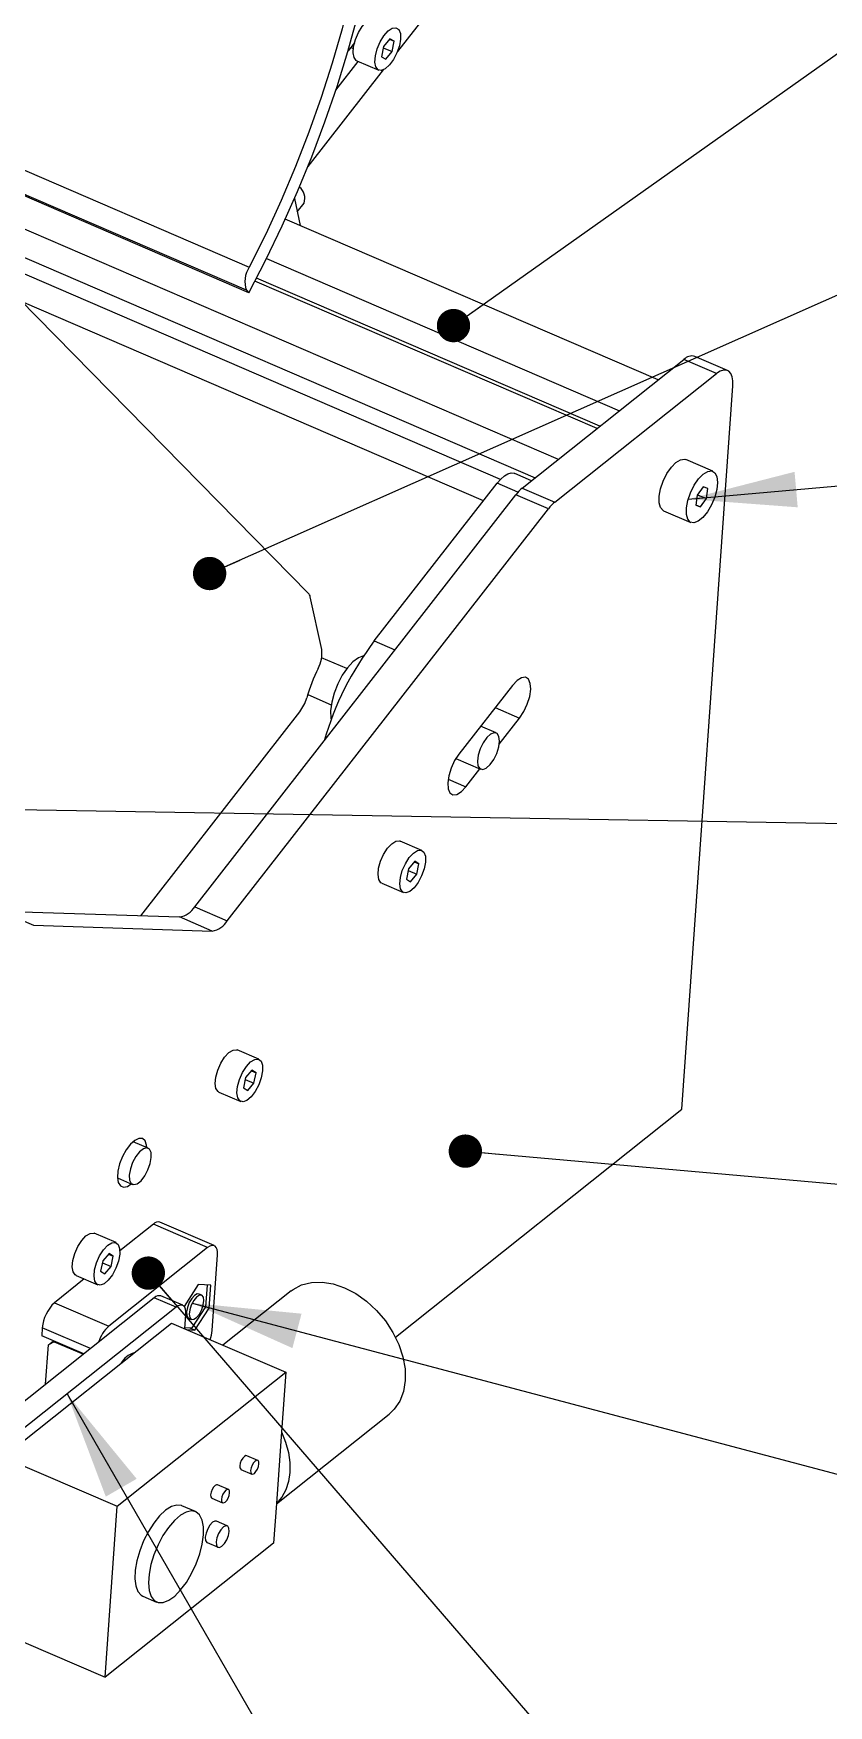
# Model space of a CAD drawing. Header units: millimetres. Extents: x 2 to 418, y 2 to 295.
# Drawn here: x 355.2 to 379.5, y 86.2 to 137.1 of the extents above; entities that cross this region are included whole.
import ezdxf

# ---------------------------------------------------------------- set-up
doc = ezdxf.new("R2010")
doc.units = ezdxf.units.MM
doc.dimstyles.new('SLDDIMSTYLE0', dxfattribs={"dimtxt": 0.18, "dimasz": 1.016, "dimexe": 0, "dimexo": 0.0625, "dimgap": 0, "dimtad": 0, "dimtih": 1, "dimtoh": 1, "dimdec": 0, "dimrnd": 1e-09, "dimzin": 0, "dimdsep": 46, "dimtxsty": 'Standard', "dimblk1": 'DOT', "dimblk2": 'DOT', "dimsah": 1, "dimcen": 0.09, "dimadec": 0, "dimazin": 0, "dimtfac": 1.016, "dimtdec": 0, "dimtofl": 0, "dimtmove": 0, "dimatfit": 3, "dimldrblk": 'DOT', "dimfxl": 1, "dimfrac": 2, "dimtolj": 1, "dimtzin": 0, "dimarcsym": 0})
doc.dimstyles.new('SLDDIMSTYLE1', dxfattribs={"dimtxt": 0.18, "dimasz": 3.302, "dimexe": 0, "dimexo": 0.0625, "dimgap": 0, "dimtad": 0, "dimtih": 1, "dimtoh": 1, "dimdec": 0, "dimrnd": 1e-09, "dimzin": 0, "dimdsep": 46, "dimtxsty": 'Standard', "dimsah": 1, "dimcen": 0.09, "dimadec": 0, "dimazin": 0, "dimtfac": 3.302, "dimtdec": 0, "dimtofl": 0, "dimtmove": 0, "dimatfit": 3, "dimfxl": 1, "dimfrac": 2, "dimtolj": 1, "dimtzin": 0, "dimarcsym": 0})

# ---------------------------------------------------------------- blocks, each defined once
blk = doc.blocks.new('_Dot')
at = {"color": 0, "linetype": 'ByBlock', "lineweight": -2}
blk.add_line((-0.5, 0), (-1, 0), dxfattribs=at)
at = {"color": 0, "linetype": 'ByBlock', "const_width": 0.5}
blk.add_lwpolyline([(-0.25, 0, 1), (0.25, 0, 1)], format="xyb", close=True, dxfattribs=at)

msp = doc.modelspace()

# ---------------------------------------------------------------- linework, layer by layer
at = {"color": 7, "linetype": 'Continuous', "lineweight": 25}
for p, q in [((368.485255, 139.342601), (366.341949, 136.593186)), ((371.243029, 124.165751), (341.806622, 136.860803)), ((365.029584, 136.858427), (364.836351, 136.610551)), ((364.91984, 136.717649), (364.996016, 136.684797)), ((365.91365, 136.741844), (365.855201, 136.432089)), ((365.907654, 136.710067), (366.176306, 136.594205)), ((366.103427, 136.977779), (365.91365, 136.741844)), ((365.986529, 136.35827), (366.176306, 136.594205)), ((366.093166, 136.965024), (366.234755, 136.903961)), ((366.234755, 136.903961), (366.103427, 136.977779)), ((366.176306, 136.594205), (366.234755, 136.903961)), ((364.464761, 135.418016), (365.146875, 136.293026)), ((365.105594, 136.310831), (365.76777, 136.025254)), ((365.855201, 136.432089), (365.986529, 136.35827)), ((342.017961, 135.899035), (370.533269, 123.601226)), ((365.904271, 136.031738), (363.610736, 133.08961)), ((369.47692, 123.551277), (342.140675, 135.340591)), ((353.548427, 133.596058), (361.825632, 130.026344)), ((361.743389, 129.316297), (353.466185, 132.886011)), ((361.809247, 129.243067), (353.532042, 132.81278)), ((363.199959, 132.110242), (363.380498, 131.288643)), ((363.288087, 131.709194), (363.49593, 131.975813)), ((374.285491, 126.585643), (362.921854, 131.486444)), ((362.349666, 130.287056), (373.106537, 125.647935)), ((372.421983, 125.103459), (361.998098, 129.598973)), ((372.511255, 125.174464), (362.044764, 129.688353)), ((363.63184, 120.082067), (354.812463, 129.060435)), ((368.961864, 122.902784), (354.906939, 128.964258)), ((361.743389, 129.316297), (361.809247, 129.243067)), ((370.14318, 123.29096), (375.067941, 127.207983)), ((376.061205, 126.779617), (375.067941, 127.207983)), ((376.399173, 126.875972), (375.405909, 127.304337)), ((371.136444, 122.862595), (376.061205, 126.779617)), ((375.004765, 104.361676), (376.561291, 126.401648)), ((375.951218, 123.803551), (375.123497, 124.160523)), ((365.632658, 118.632107), (369.37978, 123.438885)), ((370.42528, 123.515335), (369.912141, 123.736636)), ((375.659705, 123.325344), (375.473408, 123.074237)), ((375.800906, 123.274152), (375.659705, 123.325344)), ((360.161954, 110.535096), (369.948788, 123.089563)), ((370.942052, 122.661198), (369.948788, 123.089563)), ((370.14318, 123.29096), (371.136444, 122.862595)), ((375.473408, 123.074237), (375.42831, 122.771934)), ((375.484313, 123.088937), (375.755809, 122.971849)), ((375.569513, 122.720741), (375.755809, 122.971849)), ((375.755809, 122.971849), (375.800906, 123.274152)), ((361.155218, 110.10673), (370.942052, 122.661198)), ((374.450277, 122.599506), (375.277998, 122.242534)), ((375.42831, 122.771934), (375.569513, 122.720741)), ((375.429671, 122.78105), (375.569513, 122.720741)), ((364.035039, 118.374176), (363.682977, 119.976347)), ((364.797776, 117.790877), (364.030387, 118.121829)), ((369.843177, 117.276885), (368.210208, 115.182125)), ((363.605322, 116.998305), (364.32256, 116.688981)), ((358.519832, 110.260117), (363.362008, 116.47162)), ((369.441085, 115.488443), (370.061335, 116.284094)), ((369.349534, 115.827839), (368.873586, 116.033101)), ((368.119726, 115.051376), (368.874318, 114.725943)), ((368.428364, 114.189333), (368.853632, 114.734864)), ((367.080934, 112.24934), (366.418757, 112.534917)), ((366.676888, 111.690089), (366.612739, 111.37759)), ((366.666018, 111.637136), (366.93056, 111.523047)), ((366.867875, 111.919068), (366.676888, 111.690089)), ((366.850195, 111.897872), (366.99471, 111.835547)), ((366.99471, 111.835547), (366.867875, 111.919068)), ((366.93056, 111.523047), (366.99471, 111.835547)), ((365.86434, 111.249374), (366.526516, 110.963796)), ((366.612739, 111.37759), (366.739575, 111.294069)), ((366.739575, 111.294069), (366.93056, 111.523047)), ((354.255244, 110.399097), (355.248508, 109.970731)), ((354.255244, 110.399097), (359.701922, 110.221594)), ((360.695186, 109.793229), (359.701922, 110.221594)), ((360.161954, 110.535096), (361.155218, 110.10673)), ((355.248508, 109.970731), (360.695186, 109.793229)), ((362.118881, 105.884061), (361.456705, 106.169638)), ((361.905822, 105.553789), (361.714836, 105.32481)), ((361.888143, 105.532593), (362.032658, 105.470268)), ((362.032658, 105.470268), (361.905822, 105.553789)), ((361.714836, 105.32481), (361.650686, 105.01231)), ((361.650686, 105.01231), (361.777522, 104.92879)), ((361.703966, 105.271857), (361.968508, 105.157768)), ((361.777522, 104.92879), (361.968508, 105.157768)), ((361.968508, 105.157768), (362.032658, 105.470268)), ((360.902287, 104.884094), (361.564464, 104.598517)), ((366.277399, 97.420162), (375.004765, 104.361676)), ((358.742184, 103.1753), (358.283498, 103.373118)), ((357.808284, 102.271223), (358.266969, 102.073406)), ((360.75979, 100.206182), (359.104349, 100.920125)), ((357.764293, 100.298032), (357.102117, 100.58361)), ((358.901569, 100.862312), (357.879431, 100.049331)), ((360.557009, 100.148369), (358.901569, 100.862312)), ((357.551235, 99.96776), (357.360249, 99.738781)), ((357.533556, 99.946564), (357.67807, 99.884239)), ((360.557009, 100.148369), (357.543104, 97.75119)), ((357.67807, 99.884239), (357.551235, 99.96776)), ((357.613921, 99.57174), (357.67807, 99.884239)), ((360.694537, 97.620294), (360.857061, 99.921588)), ((357.360249, 99.738781), (357.296099, 99.426282)), ((357.296099, 99.426282), (357.422935, 99.342761)), ((357.349379, 99.685829), (357.613921, 99.57174)), ((357.422935, 99.342761), (357.613921, 99.57174)), ((356.798757, 99.189792), (355.887663, 98.465133)), ((356.5477, 99.298066), (357.209876, 99.012489)), ((360.266596, 99.019816), (359.839071, 98.356145)), ((360.649567, 98.997481), (360.266596, 99.019816)), ((360.50213, 98.341298), (360.548887, 99.003352)), ((360.60064, 98.304683), (360.649567, 98.997481)), ((358.931187, 98.615639), (353.573134, 94.353987)), ((355.887663, 98.465133), (357.543104, 97.75119)), ((359.593363, 98.330062), (358.931187, 98.615639)), ((359.796144, 98.387875), (359.133967, 98.673452)), ((360.087981, 97.698389), (360.50213, 98.341298)), ((360.376073, 98.694317), (360.293302, 98.730014)), ((360.502532, 98.346994), (360.60064, 98.304683)), ((363.096728, 98.827572), (361.018653, 97.174727)), ((359.593363, 98.330062), (354.23531, 94.06841)), ((354.324159, 93.763293), (359.45896, 97.847376)), ((359.45896, 97.847376), (362.935387, 96.348096)), ((359.863035, 97.67311), (359.893415, 98.103281)), ((359.976493, 97.995417), (360.059264, 97.959721)), ((360.168741, 97.634221), (360.60064, 98.304683)), ((355.517959, 97.705645), (355.500545, 97.459078)), ((356.782155, 96.906357), (355.500545, 97.459078)), ((359.865736, 97.711351), (360.087981, 97.698389)), ((359.919503, 97.648757), (360.168741, 97.634221)), ((360.009314, 97.702977), (360.168741, 97.634221)), ((355.619465, 95.981584), (355.70449, 97.185508)), ((355.70449, 97.185508), (355.855808, 97.305863)), ((355.881643, 97.278492), (355.70449, 97.185508)), ((355.894874, 97.289015), (355.881643, 97.278492)), ((355.881643, 97.278492), (356.768925, 96.895833)), ((357.800586, 92.264013), (362.935387, 96.348096)), ((362.935387, 96.348096), (362.806915, 94.528964)), ((362.652394, 92.34101), (366.084654, 95.070938)), ((362.806915, 94.528964), (362.652906, 92.348241)), ((354.324159, 93.763293), (357.800586, 92.264013)), ((362.082033, 93.661372), (361.750945, 93.804161)), ((361.571589, 93.388283), (361.902678, 93.245495)), ((361.189107, 92.776279), (360.858018, 92.919068)), ((357.432586, 87.053224), (357.800586, 92.264013)), ((360.187229, 92.100483), (359.773369, 92.278968)), ((360.682248, 92.511504), (361.013337, 92.368715)), ((362.652906, 92.348241), (362.567387, 91.137308)), ((361.155297, 91.667259), (360.824208, 91.810047)), ((362.567387, 91.137308), (357.432586, 87.053224)), ((360.541981, 91.15564), (360.87307, 91.012851)), ((358.585333, 89.524232), (358.999193, 89.345747)), ((353.956159, 88.552505), (357.432586, 87.053224))]:
    msp.add_line(p, q, dxfattribs=at)
at = {"color": 8, "linetype": 'Continuous', "lineweight": 25}
for p, q in [((370.012519, 123.166003), (369.37978, 123.438885)), ((365.632658, 118.632107), (366.262296, 118.360563)), ((369.318864, 116.6043), (370.061335, 116.284094)), ((367.883404, 114.424357), (368.428364, 114.189333)), ((356.989287, 97.071104), (355.517959, 97.705645))]:
    msp.add_line(p, q, dxfattribs=at)
at = {"color": 7, "linetype": 'Continuous', "lineweight": 25, "flags": 128}
for points in [[(361.809247, 129.243067), (362.331228, 130.250103), (362.826665, 131.279438), (363.293305, 132.326385), (363.729025, 133.386184), (364.131841, 134.454012), (364.499921, 135.52501), (364.831591, 136.594309), (365.125345, 137.657045), (365.379841, 138.708379), (365.593925, 139.743533), (365.766624, 140.757797), (365.89715, 141.746554), (365.984911, 142.70531), (366.029505, 143.629702), (366.030732, 144.515524)], [(365.582537, 144.053523), (365.57955, 143.180925), (365.532577, 142.269444), (365.441844, 141.323493), (365.307793, 140.347653), (365.131071, 139.346651), (364.912533, 138.325329), (364.65324, 137.28864), (364.354448, 136.2416), (364.017599, 135.189277), (363.644329, 134.136772), (363.236444, 133.089181), (362.795921, 132.051576), (362.324889, 131.028978), (361.825632, 130.026344)], [(365.105594, 136.310831), (365.086004, 136.321314), (365.018541, 136.409687), (364.990551, 136.556999), (365.005068, 136.74729), (365.060518, 136.959938), (365.150892, 137.171899), (365.266398, 137.360206), (365.394518, 137.50445), (365.521367, 137.589), (365.633201, 137.604695), (365.66001, 137.596373)], [(366.428464, 137.144786), (366.435294, 136.973651), (366.399827, 136.769395), (366.325906, 136.554154), (366.221543, 136.351254), (366.098046, 136.18268), (365.968798, 136.0667), (365.847806, 136.015884), (365.74818, 136.035737), (365.680718, 136.124109), (365.652727, 136.271422), (365.667245, 136.461713), (365.722694, 136.674361), (365.813069, 136.886322), (365.928574, 137.074628), (366.056694, 137.218873), (366.183543, 137.303423), (366.295377, 137.319118), (366.380078, 137.264258), (366.428464, 137.144786)], [(376.561291, 126.401648), (376.561891, 126.553462), (376.541019, 126.682382), (376.499477, 126.783452), (376.438863, 126.852792), (376.361504, 126.887734), (376.270373, 126.886935), (376.168976, 126.85043), (376.061205, 126.779617)], [(374.450277, 122.599506), (374.434103, 122.607595), (374.355159, 122.696103), (374.314575, 122.845379), (374.315958, 123.04216), (374.359187, 123.268962), (374.440418, 123.505631), (374.552432, 123.731136), (374.685281, 123.925446), (374.827158, 124.07129), (374.965455, 124.15571), (375.087888, 124.171209), (375.123497, 124.160523)], [(369.37978, 123.438885), (369.488593, 123.563185), (369.598463, 123.658863), (369.705169, 123.722242), (369.80461, 123.750886), (369.892965, 123.743695), (369.912141, 123.736636)], [(376.071734, 123.639198), (376.091555, 123.464214), (376.068998, 123.250032), (376.006066, 123.015678), (375.908351, 122.781981), (375.784537, 122.569703), (375.645623, 122.397705), (375.503953, 122.281273), (375.372116, 122.230749), (375.261824, 122.250624), (375.18288, 122.339131), (375.142296, 122.488408), (375.143679, 122.685189), (375.186908, 122.911991), (375.268138, 123.148659), (375.380153, 123.374165), (375.513002, 123.568474), (375.654879, 123.714318), (375.793176, 123.798738), (375.915608, 123.814237), (376.011295, 123.759433), (376.071734, 123.639198)], [(365.306406, 118.178973), (365.15151, 118.121823), (364.984421, 117.99791), (364.816635, 117.815176), (364.658694, 117.5851), (364.520523, 117.322141), (364.410802, 117.042819), (364.336427, 116.764688), (364.302071, 116.505221), (364.309892, 116.280724), (364.319388, 116.22729)], [(370.061335, 116.284094), (370.19056, 116.481007), (370.296459, 116.707236), (370.368664, 116.940634), (370.400108, 117.158357), (370.387714, 117.339092), (370.332694, 117.465146), (370.240435, 117.524183), (370.119965, 117.51042), (369.98308, 117.425207), (369.843177, 117.276885)], [(369.28744, 115.836646), (369.178587, 115.793217), (369.061693, 115.68751), (368.950859, 115.532279), (368.859451, 115.346241), (368.798495, 115.15184), (368.775344, 114.972523), (368.79279, 114.829917), (368.848727, 114.74122), (368.936411, 114.717135), (369.045265, 114.760565), (369.162157, 114.866269), (369.272992, 115.021503), (369.364399, 115.207538), (369.425355, 115.401939), (369.448507, 115.581259), (369.431061, 115.723865), (369.375123, 115.81256), (369.28744, 115.836646)], [(368.210208, 115.182125), (368.080982, 114.985211), (367.975083, 114.758983), (367.902877, 114.525583), (367.871433, 114.30786), (367.883827, 114.127126), (367.938847, 114.001071), (368.031107, 113.942036), (368.151575, 113.955797), (368.288461, 114.041011), (368.428364, 114.189333)], [(365.86434, 111.249374), (365.83694, 111.265311), (365.772919, 111.359707), (365.748844, 111.5118), (365.767325, 111.705109), (365.826358, 111.918687), (365.919548, 112.129389), (366.036795, 112.314381), (366.165393, 112.453618), (366.291407, 112.532011), (366.401182, 112.541064), (366.418757, 112.534917)], [(367.189655, 112.069272), (367.192491, 111.894182), (367.153198, 111.687926), (367.076034, 111.472852), (366.969361, 111.272269), (366.844739, 111.107913), (366.715672, 110.997594), (366.596147, 110.953266), (366.499117, 110.979734), (366.435096, 111.074129), (366.411021, 111.226223), (366.429501, 111.419532), (366.488535, 111.63311), (366.581725, 111.843812), (366.698971, 112.028804), (366.827569, 112.168041), (366.953583, 112.246434), (367.063358, 112.255487), (367.144997, 112.19422), (367.189655, 112.069272)], [(360.902287, 104.884094), (360.874888, 104.900032), (360.810867, 104.994428), (360.786792, 105.14652), (360.805272, 105.33983), (360.864306, 105.553407), (360.957496, 105.76411), (361.074742, 105.949102), (361.20334, 106.088339), (361.329354, 106.166731), (361.439129, 106.175785), (361.456705, 106.169638)], [(362.227603, 105.703992), (362.230438, 105.528903), (362.191145, 105.322646), (362.113981, 105.107573), (362.007308, 104.90699), (361.882687, 104.742634), (361.75362, 104.632314), (361.634095, 104.587987), (361.537064, 104.614455), (361.473043, 104.70885), (361.448968, 104.860943), (361.467449, 105.054253), (361.526482, 105.26783), (361.619672, 105.478532), (361.736919, 105.663525), (361.865517, 105.802762), (361.991531, 105.881154), (362.101306, 105.890208), (362.182945, 105.82894), (362.227603, 105.703992)], [(358.704235, 103.191666), (358.696614, 103.26461), (358.651337, 103.395263), (358.570955, 103.466933), (358.462612, 103.473252), (358.335933, 103.413658), (358.202174, 103.293446), (358.073222, 103.123298), (357.960533, 102.918332), (357.874121, 102.69676), (357.821663, 102.47827), (357.807821, 102.282276), (357.833825, 102.126192), (357.897365, 102.023888), (357.992793, 101.984453), (358.111632, 102.011391), (358.229021, 102.089772)], [(358.831171, 103.043305), (358.783494, 103.145372), (358.702176, 103.184596), (358.597025, 103.156247), (358.480723, 103.063743), (358.367298, 102.918243), (358.270431, 102.737295), (358.201805, 102.542724), (358.169698, 102.357999), (358.177982, 102.205401), (358.225659, 102.103333), (358.306976, 102.064109), (358.412128, 102.092458), (358.52843, 102.184962), (358.641855, 102.330462), (358.738722, 102.51141), (358.807348, 102.705981), (358.839455, 102.890706), (358.831171, 103.043305)], [(356.5477, 99.298066), (356.520301, 99.314004), (356.456279, 99.408399), (356.432204, 99.560492), (356.450685, 99.753802), (356.509719, 99.967379), (356.602908, 100.178081), (356.720154, 100.363074), (356.848753, 100.502311), (356.974767, 100.580703), (357.084542, 100.589756), (357.102117, 100.58361)], [(357.873015, 100.117964), (357.875851, 99.942875), (357.836558, 99.736618), (357.759394, 99.521545), (357.652721, 99.320962), (357.528099, 99.156605), (357.399032, 99.046286), (357.279508, 99.001959), (357.182477, 99.028426), (357.118456, 99.122822), (357.094381, 99.274915), (357.112862, 99.468224), (357.171895, 99.681802), (357.265084, 99.892504), (357.382331, 100.077497), (357.510929, 100.216733), (357.636943, 100.295126), (357.746718, 100.304179), (357.828358, 100.242912), (357.873015, 100.117964)], [(360.857061, 99.921588), (360.85742, 100.012676), (360.844897, 100.090028), (360.819972, 100.15067), (360.783603, 100.192274), (360.737188, 100.213239), (360.68251, 100.212761), (360.621671, 100.190857), (360.557009, 100.148369)], [(363.096728, 98.827572), (363.158466, 98.873472), (363.420489, 99.011003), (363.71807, 99.085888), (364.042163, 99.095853), (364.382924, 99.040595), (364.729997, 98.921793), (365.072838, 98.743056), (365.401029, 98.509815), (365.704598, 98.229157), (365.974322, 97.90961), (366.202006, 97.560883), (366.380729, 97.193572), (366.505065, 96.818838), (366.571231, 96.448067), (366.577222, 96.092523), (366.52285, 95.763011), (366.409774, 95.469542), (366.241423, 95.221034), (366.084654, 95.070938)], [(359.893415, 98.103281), (359.893775, 98.194369), (359.881252, 98.27172), (359.856327, 98.332363), (359.819957, 98.373966), (359.773542, 98.394932), (359.718865, 98.394453), (359.658025, 98.372549), (359.593363, 98.330062)], [(360.293302, 98.730014), (360.241782, 98.734399), (360.158115, 98.691472), (360.070913, 98.598494), (359.993452, 98.469621), (359.937524, 98.324473), (359.911645, 98.185147), (359.919754, 98.072854), (359.960617, 98.00469), (359.976493, 97.995417)], [(360.442124, 98.537199), (360.425162, 98.639421), (360.37661, 98.694083), (360.303861, 98.692862), (360.21799, 98.635946), (360.13207, 98.531998), (360.059182, 98.396844), (360.010421, 98.251059), (359.993212, 98.116839), (360.010175, 98.014617), (360.058726, 97.959955), (360.131475, 97.961175), (360.217346, 98.018092), (360.303266, 98.12204), (360.376155, 98.257194), (360.424915, 98.402978), (360.442124, 98.537199)], [(362.806915, 94.528964), (362.931651, 94.216016), (363.016639, 93.90171), (363.060065, 93.592773), (363.060999, 93.295813), (363.019416, 93.017191), (362.936211, 92.762865), (362.813164, 92.538279), (362.652906, 92.348241)], [(361.750945, 93.804161), (361.721778, 93.806644), (361.674411, 93.782342), (361.625043, 93.729704), (361.58119, 93.656745), (361.549528, 93.574572), (361.534877, 93.495695)], [(361.534877, 93.495695), (361.539467, 93.432123), (361.562601, 93.393533), (361.571589, 93.388283)], [(362.118745, 93.553961), (362.114155, 93.617533), (362.091021, 93.656123), (362.052867, 93.663855), (362.0055, 93.639553), (361.956132, 93.586915), (361.912279, 93.513956), (361.880616, 93.431783), (361.865966, 93.352906), (361.870556, 93.289334), (361.89369, 93.250744), (361.931844, 93.243012), (361.979211, 93.267314), (362.028579, 93.319952), (362.072432, 93.392911), (362.104095, 93.475084), (362.118745, 93.553961)], [(360.858018, 92.919068), (360.829434, 92.921501), (360.783014, 92.897684), (360.734634, 92.846099), (360.691657, 92.774598), (360.660628, 92.694068), (360.64627, 92.616768)], [(361.225085, 92.671014), (361.220586, 92.733316), (361.197915, 92.771134), (361.160523, 92.778712), (361.114103, 92.754895), (361.065722, 92.70331), (361.022746, 92.63181), (360.991717, 92.551279), (360.977359, 92.473979), (360.981858, 92.411678), (361.004529, 92.37386), (361.041921, 92.366282), (361.08834, 92.390099), (361.136721, 92.441684), (361.179698, 92.513184), (361.210727, 92.593714), (361.225085, 92.671014)], [(359.773369, 92.278968), (359.761894, 92.28362), (359.617698, 92.300945), (359.453012, 92.252862), (359.275535, 92.141619), (359.093562, 91.972415), (358.915599, 91.753159), (358.749964, 91.494101), (358.604399, 91.207347), (358.485709, 90.906303), (358.399441, 90.605038), (358.349627, 90.317636), (358.338596, 90.057529), (358.366863, 89.836875), (358.433107, 89.665989), (358.534232, 89.552857), (358.585333, 89.524232)], [(360.64627, 92.616768), (360.650769, 92.554467), (360.67344, 92.516648), (360.682248, 92.511504)], [(360.430407, 91.388998), (360.42955, 91.638453), (360.389588, 91.845109), (360.312387, 91.999301), (360.201559, 92.09382), (360.062285, 92.124246), (359.901078, 92.089157), (359.725475, 91.990193), (359.543687, 91.831983), (359.364216, 91.621922), (359.195452, 91.369835), (359.045286, 91.087508), (358.920741, 90.788142), (358.82764, 90.485735), (358.770337, 90.194428), (358.75151, 89.927842), (358.772039, 89.698442), (358.830967, 89.516955), (358.925535, 89.391866), (359.051324, 89.329025), (359.20245, 89.33137), (359.371849, 89.398791), (359.551597, 89.528137), (359.733292, 89.713358), (359.908437, 89.945794), (360.068842, 90.214577), (360.207007, 90.507139), (360.316471, 90.809799), (360.392117, 91.108407), (360.430407, 91.388998)], [(360.824208, 91.810047), (360.778312, 91.813955), (360.703778, 91.775713), (360.626094, 91.692885), (360.557089, 91.57808), (360.507267, 91.448776), (360.484212, 91.324658)], [(360.484212, 91.324658), (360.491436, 91.224623), (360.527838, 91.1639), (360.541981, 91.15564)], [(361.213065, 91.49824), (361.205841, 91.598275), (361.169439, 91.658999), (361.109401, 91.671166), (361.034867, 91.632924), (360.957183, 91.550096), (360.888178, 91.435291), (360.838355, 91.305987), (360.815301, 91.181869), (360.822525, 91.081834), (360.858927, 91.021111), (360.918966, 91.008944), (360.9935, 91.047185), (361.071183, 91.130014), (361.140189, 91.244819), (361.190011, 91.374123), (361.213065, 91.49824)]]:
    msp.add_lwpolyline(points, dxfattribs=at)
at = {"color": 7, "linetype": 'Continuous', "lineweight": 25}
for centre, radius, start, end in [((363.065285, 132.114597), 0.452456, 342.1373955, 50.6533855), ((362.448844, 129.594373), 0.758282, 145.2727523, 201.5133232), ((375.31535, 126.981079), 0.335704, 74.3501987, 137.4754613), ((370.903732, 122.362345), 1.200319, 129.3180812, 142.7096759), ((371.896996, 121.933979), 1.200319, 129.3180812, 142.7096759), ((363.471297, 119.939184), 0.214918, 9.9575143, 41.6690975), ((363.058359, 118.266244), 0.982625, 331.4160303, 6.3061065), ((373.080485, 112.996127), 9.339936, 142.8841835, 163.8713313), ((369.016374, 115.318031), 5.665817, 154.0635619, 163.7878653), ((362.322263, 117.258328), 1.303832, 322.8875657, 344.043562), ((359.590075, 110.879995), 0.667833, 279.6411454, 328.9058999), ((360.583339, 110.45163), 0.667833, 279.6411454, 328.9058999), ((359.050014, 100.72617), 0.201422, 74.3501087, 137.4754783), ((356.691312, 97.604205), 1.17773, 133.0291755, 175.0588751), ((359.079632, 98.479497), 0.201422, 74.3501087, 137.4754783), ((358.291988, 96.930537), 1.11099, 132.3819249, 162.5096369), ((359.589213, 97.716289), 1.109484, 340.2255357, 355.0364406), ((358.505761, 96.285297), 0.678931, 106.42734, 150.5682615)]:
    msp.add_arc(centre, radius, start, end, dxfattribs=at)

# ---------------------------------------------------------------- leaders
at = {"color": 7, "linetype": 'Continuous', "lineweight": 0}
for points, dimstyle in [([(368.047497, 128.241571), (394.057722, 146.673885)], 'SLDDIMSTYLE0'), ([(360.61691, 120.686656), (393.584906, 135.315957)], 'SLDDIMSTYLE0'), ([(375.198735, 122.953939), (393.071302, 124.537118)], 'SLDDIMSTYLE1'), ([(350.398747, 113.564471), (393.053183, 112.853152)], 'SLDDIMSTYLE0'), ([(368.408742, 103.085789), (393.07146, 100.891965)], 'SLDDIMSTYLE0'), ([(358.749227, 99.368701), (384.664447, 69.320232)], 'SLDDIMSTYLE0'), ([(360.087033, 98.455402), (393.332118, 89.630129)], 'SLDDIMSTYLE1'), ([(356.271814, 95.688191), (371.199986, 69.843672)], 'SLDDIMSTYLE1'), ([(352.038642, 92.969433), (358.053152, 70.328074)], 'SLDDIMSTYLE0')]:
    msp.add_leader(points, dimstyle=dimstyle, dxfattribs=at)

doc.saveas('drawing.dxf')
